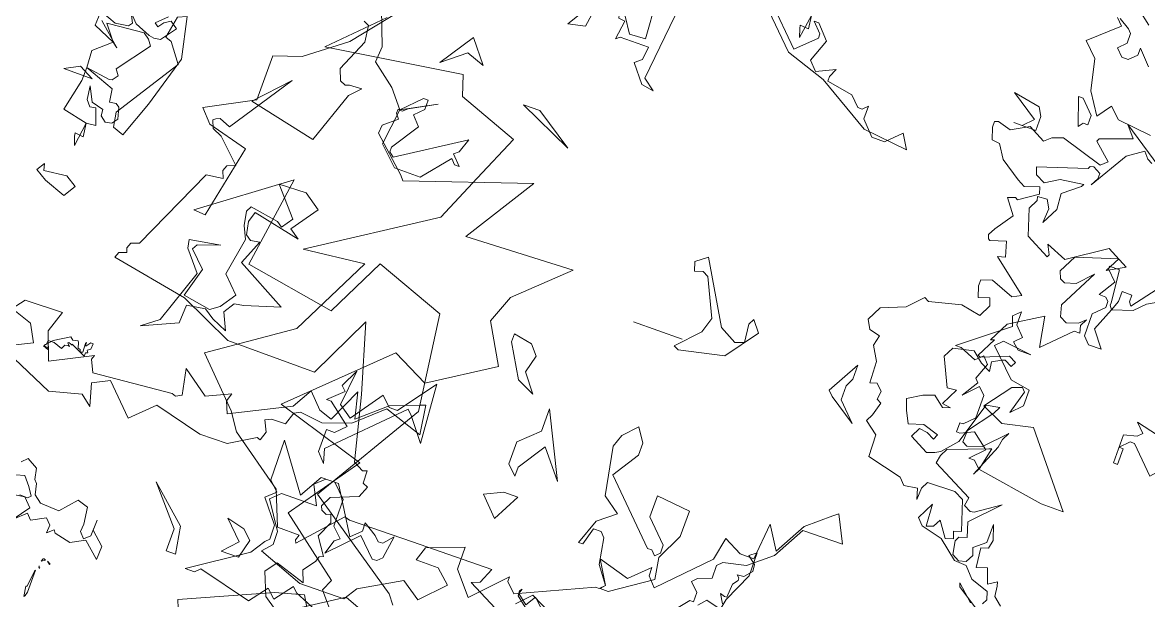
# Model space of a CAD drawing. Header units: metres. Extents: x -71 to 881, y -503 to 661.
# Drawn here: x 148.749 to 153.606, y 122.409 to 124.903 of the extents above; entities that cross this region are included whole.
import ezdxf

# ---------------------------------------------------------------- set-up
doc = ezdxf.new("R2010")
doc.units = ezdxf.units.M
doc.layers.add('ARBRE', color=100, linetype='Continuous', lineweight=13, true_color=0x00ff3f)

# ---------------------------------------------------------------- blocks, each defined once
blk = doc.blocks.new('WMF2', base_point=(0, 0.01))
at = {"color": 251, "lineweight": 0, "true_color": 0x636466}
for points in [[(222.46, -124.38), (220.76, -119.93), (220.93, -117.85), (217.92, -115.52), (216.01, -113.25), (211.75, -115.52), (215.09, -113.71), (215.69, -113.21), (216.23, -113.25), (216.29, -112.71), (215.78, -112.1), (217.44, -110.7), (217.53, -109.6), (213.13, -105.6), (212.64, -105.02), (197.13, -110.25), (202.88, -101.16), (188.84, -101.73), (195.03, -95.86), (196.4, -92.3), (193.55, -87.25), (201.48, -82.18), (206.17, -84.52), (217.5, -73.62), (205.76, -70.03), (212.07, -61.12), (204.08, -54.99), (204.77, -53.52), (202.84, -51.25)], [(23.58, -100.08), (8.83, -109.56), (3.27, -107.44)], [(3.01, -110.61), (3.9, -111.79), (16.57, -120.44), (8.22, -134.47), (9.81, -146.85), (18.98, -150.2), (22.71, -142.59), (34.39, -144.58), (32.65, -156.43), (43.16, -148.65), (41.63, -148.52), (39.67, -158.01), (44.92, -159.4), (46.44, -161.06), (40.43, -164.26), (40.42, -170.12), (36.91, -171.27), (31.95, -175.08), (27.13, -180.99)], [(221.43, -123.58), (227.53, -117.47), (210.08, -120.09), (209.21, -117.47), (201.41, -114.58), (204.04, -108.47), (206.64, -102.36), (221.47, -92.77), (213.62, -93.64), (218.84, -83.17), (228.67, -76.4), (223.08, -70.7), (221.59, -68.47), (214.46, -63.39), (212.7, -59.01), (209.83, -58.98), (210.04, -58.28), (209.88, -57.88), (205.22, -63.07), (204.55, -62.86), (196.2, -62.98), (185.71, -63.11), (186.56, -61.11), (187.58, -60.7), (178.92, -56.25)], [(16.66, -105.12), (18.28, -106.23), (19.48, -109.18), (18.41, -110.67), (14.49, -109.41), (15.1, -110.95), (13.93, -112.47), (13.73, -113.15), (13.23, -113.37), (14.72, -115.61), (13.76, -117.64), (14.16, -118.66), (14.68, -118.45), (15.39, -118.76), (15.6, -119.27), (14.94, -120.61), (11.56, -121.96), (10.97, -123.39), (11.67, -123.68), (11.74, -125.32), (12.27, -125.11), (13.58, -125.77), (15.6, -134.05), (18.21, -142.77), (22.11, -134.68), (33.61, -134.71), (40.51, -137.9), (50.45, -139.73), (50.16, -140.44), (49.24, -140.81), (49.44, -141.32), (49.15, -142.04), (48.13, -142.44), (43.19, -153.31), (41.06, -153.59), (41.43, -154.51), (41.13, -155.22), (40.11, -155.63), (43.05, -158.46), (44.35, -159.02), (44.76, -160.04), (44.45, -160.3), (43.92, -160.51), (42.49, -159.91), (37.1, -168.03), (40.97, -163.9), (32.15, -161.95), (29.82, -168.64), (28.52, -170), (30.14, -169.93), (30.65, -169.72), (31.37, -170.03), (31.94, -171.46), (30.17, -175.61), (30.45, -177.74), (31.15, -178.04)], [(142.53, -219.05), (147.98, -228.38), (151.61, -227.39), (162.65, -222.48), (162.25, -221.47)], [(220.57, -50.22), (221.79, -50.2), (214.78, -54.92), (213.59, -56.76), (213.1, -57.26), (213.13, -59.1), (215.47, -61.97), (214.27, -63.08), (215.5, -64.29), (215.56, -69.52), (211.34, -63.72), (209.67, -66.67), (207.37, -66.7), (203.77, -60.91), (202.56, -62.13), (202.58, -63.23), (200.85, -62.15), (200.24, -61.55), (199.64, -61.56), (198.56, -62.79), (199.01, -59.87), (199.61, -59.26), (200.21, -59.24), (202.55, -61.52), (206.05, -57.94), (205.47, -59.78), (204.85, -60.28), (206.1, -61.48), (206.14, -65.01), (207.85, -66.7), (209.07, -66.69), (210.27, -65.56), (209.03, -63.15), (213.66, -63.1), (214.86, -61.99), (212.51, -58.47), (212.49, -56.77), (213.57, -55.55), (207.7, -53.3), (201.85, -53.37), (200.78, -55.09), (195.57, -58.07), (193.11, -56.39), (190.24, -59.36), (192.08, -61.04), (195, -61.01), (194.41, -62.83), (189.81, -64.59), (189.77, -61.68), (187.3, -58.79), (183.33, -62.96), (183.33, -62.37), (182.1, -61.15), (172.77, -65.4), (172.29, -65.4), (171.68, -66.02), (173.43, -68.94), (169.39, -67.77), (166.98, -70.11), (166.96, -69.01), (165.85, -67.81), (160.08, -73.71), (159.5, -76.65), (157.18, -75.46), (155.35, -75.48), (154.92, -80.22), (153.06, -77.33), (150.8, -81.38), (147.91, -83.85), (147.29, -84.34), (145.55, -80.94), (150.8, -80.88), (153.05, -76.72), (155.95, -74.38), (158.86, -73.73), (159.47, -73.11), (159.44, -71.4), (161.14, -70.78), (161.73, -70.16), (160.64, -69.08), (160.62, -67.87), (161.11, -67.86), (163.5, -64.91)], [(175.14, -59.53), (179.8, -61.8), (181.48, -60.07)], [(203.66, -50.42), (207.69, -52.09), (208.3, -52.68), (210.1, -50.35), (211.21, -51.44), (213, -49.09), (219.97, -50.84), (220.57, -50.22), (220.57, -50.22)], [(156.89, -69.51), (157.43, -66.75)], [(180.18, -60.09), (181.49, -61.11), (181.56, -61.74), (181.3, -62.07), (181.53, -61.43), (180.22, -60.39), (179.42, -61.68), (175.68, -58.22)], [(159.98, -67.64), (159.15, -68.6), (157.6, -68.22)], [(157.12, -68.85), (157.81, -69.96), (157.22, -69.78), (156.92, -69.81), (156.81, -71.58), (156.27, -72.27), (156.3, -72.59), (156.65, -72.85), (155.79, -72.95), (154.94, -73.93), (155.05, -74.81), (156.1, -75.62), (155.22, -76.3), (155.18, -73.27), (156.89, -69.51), (156.89, -69.51)], [(171.68, -66.02), (173.31, -68.24), (173.88, -71.59), (174.47, -72.18), (175.5, -72.18), (176.09, -69.97), (176.66, -69.97), (175.5, -73.22), (173.31, -74.97), (175.5, -76.59), (176.66, -82.74), (176.09, -84.36), (174.47, -86.09), (173.31, -84.36), (173.31, -82.74), (175.5, -79.36), (168.32, -72.18), (167.74, -72.18), (167.15, -71.59), (166.58, -72.18), (166.58, -73.22), (169.36, -76), (169.36, -78.78), (164.96, -78.33), (164.96, -74.97), (166.58, -71.59), (166.11, -68.82), (171.09, -65.45), (172.15, -65.45), (171.68, -66.02), (171.68, -66.02)], [(211.1, -72.56), (210.01, -72.56), (208.8, -73.77), (211.73, -76.09), (212.35, -76.09), (210.51, -77.8), (211.1, -78.4), (210.01, -80.71), (210.51, -76.09), (208.8, -74.88), (205.88, -79.01), (204.66, -77.8), (203.56, -77.8), (200.04, -82.55), (199.42, -74.88), (201.73, -77.8), (202.34, -78.4), (210.51, -70.25), (210.01, -68.43), (211.1, -69.64), (211.1, -72.56), (211.1, -72.56)], [(187.57, -69.19), (189.89, -71.62), (187.57, -72.72), (185.74, -72.72), (187.57, -69.19), (187.57, -69.19)], [(184.65, -79.77), (186.95, -76.25), (186.95, -75.04), (188.18, -76.25), (188.18, -79.17), (185.74, -81.48), (185.74, -84.42), (181.72, -76.25), (184.65, -79.77), (184.65, -79.77)], [(114.51, -132.19), (129.81, -142.39), (128.59, -140.94), (132.57, -139.47), (132.73, -139.13), (130.53, -137.19), (131.32, -136.44), (136.79, -138.11), (138.2, -137.61), (139, -136.87), (141.22, -138.01), (143.41, -136.76), (145.13, -137.25), (145.63, -137.09), (145.6, -136.33), (145.13, -134.84), (144.07, -134.71), (142.97, -132.98), (140.36, -131.23), (139.36, -130.72), (137.49, -131.32), (137.22, -130.44), (139.58, -128.86), (139.92, -129.04), (140.84, -128.69), (139.42, -126.79), (141.03, -124.5), (141.52, -123.53), (141.36, -123.04), (141.12, -122.91), (139.13, -123.53), (138.58, -121.59), (139.52, -121.34), (135.03, -117.8), (136.15, -117.21), (139.1, -118.34), (140.49, -117.9), (140.5, -117.08), (140.06, -115.71), (138.68, -116.15), (138.33, -115.23), (139.13, -113.66), (141.69, -114.16), (145.74, -113.14), (146.33, -113.43), (148.12, -111.55), (151.13, -110.32), (152.08, -108.49), (151.44, -107.36), (150.04, -107.03), (150.34, -105.65), (149.29, -103.85), (149.18, -101.08), (148.29, -101.35), (147.47, -100.54), (147.61, -99.46), (147.03, -99.16), (147.51, -97.44), (147.99, -96.52), (146.26, -95.22), (146.17, -92.39), (141.64, -91.28), (140.84, -90.46), (139.13, -90.72), (138.69, -89.34), (138.63, -90.88), (138.17, -91.79), (134.57, -91.91), (133.35, -91.28), (132.09, -87.5), (133.07, -87.18), (132.73, -86.26), (133.71, -85.95), (135.09, -87.89), (135.6, -86.91), (136.47, -86.63), (136.66, -89.45), (137.77, -87.31), (136.97, -86.47), (134.21, -85.79), (131.7, -83.77), (130.11, -83.69), (128.85, -82.3), (126.54, -81.5), (126.24, -80.52), (126.57, -79.87)], [(128, -79.47), (130.14, -81.38), (129.97, -80.9), (127.04, -78.97)], [(124.34, -80.36), (125.43, -81.26), (125.58, -82.58), (125.74, -83.07), (126.83, -82.4), (127.49, -84.3), (128.86, -83.86), (129.13, -86.37), (128.24, -86.66), (128, -87.76), (128.66, -89.67), (128.66, -87.28), (130.11, -86.07), (129.76, -85.15), (130.27, -84.17), (131.22, -83.92), (132.14, -84.39), (132.47, -86.12), (132.16, -86.71), (131.17, -87.01), (131.77, -88.88), (128.43, -92.34), (131.45, -90.3), (131.93, -90.21), (132.84, -90.68), (132.69, -91.75), (138.01, -94.49), (137.8, -95.54), (137.29, -96.51), (132.41, -98.35), (132.02, -98.48), (132.65, -95.66), (133.11, -94.75), (131.35, -98.96), (131.2, -100.04), (130.7, -101), (133.23, -98.36), (135.1, -97.76), (135.74, -98.1), (135.68, -99.63), (133.33, -102.77), (132.87, -103.68), (134.56, -103.4), (136.24, -97.94), (137.95, -96.02), (138.58, -95.62), (139.55, -95.29), (142.04, -96.56), (141.41, -97.82), (140.33, -97.67), (139.33, -97.16), (139.01, -97.82), (141.07, -98.46), (142.94, -97.86), (143.7, -99.41), (144.2, -100.81), (142.43, -101.88), (141.01, -102.38), (139.61, -101.25), (138.63, -101.56), (139.77, -101.73), (138.66, -103.88), (139.89, -103.76), (141.57, -107.36), (140.9, -108.66), (138.27, -109.27), (136.88, -108.14), (135.58, -107.47), (135.77, -108.71), (134.62, -109.36), (134.22, -109.47), (133.26, -108.98), (132.92, -109.62), (133.89, -110.13), (137.3, -108.77), (137.63, -108.93), (136.36, -111.4), (136.84, -111.24), (135.54, -113.78), (131.42, -116.34), (130.72, -112.44), (127.35, -115.8), (126.6, -115.82), (126.85, -116.77), (126.37, -117.68), (127.17, -116.93), (128.65, -116.47), (129.55, -116.93), (129.96, -118.38), (127.38, -123.37), (129.16, -121.51), (130.54, -121.07), (131.19, -121.4), (131.54, -122.32), (130.4, -124.53), (125.18, -126.19), (126.16, -124.31), (123.96, -125.55), (126.75, -127), (131.48, -123.86), (134.15, -124.91), (133.52, -123.75), (133.68, -123.43), (136.79, -125.04), (137.86, -128.38), (137.23, -129.62), (137.38, -130.11), (136.11, -130.19), (135.51, -129.14), (135.65, -127.24), (134.56, -129.39), (134.72, -131.45), (132.62, -133.14), (132.44, -133.48), (135.45, -133.06), (137.16, -131.97), (138.4, -132.6), (138.75, -133.52), (132.62, -135.52), (132.46, -135.87), (131.99, -135.96), (131.01, -135.45), (131.05, -134.73), (131.55, -133.76), (128.65, -138.59), (126.7, -139.98), (125.97, -139.17), (125.32, -138.84)], [(193.06, -90.68), (193.06, -91.77), (190.63, -91.29), (189.54, -90.08), (190.15, -87.76), (188.32, -85.45), (190.63, -86.53), (193.06, -90.68), (193.06, -90.68)], [(132.71, -95.54), (133.58, -96.42), (134.37, -96.42), (132.71, -98.1), (134.81, -99.76), (136.47, -98.97), (136.93, -98.97), (136.93, -100.2), (136.47, -100.2), (135.25, -101.44), (135.25, -104.42), (136.12, -105.31), (137.8, -103.54), (136.47, -105.66), (136.93, -106.1), (136.12, -108.22), (136.93, -109.09), (137.8, -108.22), (139.92, -109.09), (140.71, -109.09), (134.81, -113.75), (135.25, -114.99), (134.37, -115.87), (134.37, -114.12), (133.14, -112.88), (134.02, -111.98), (133.14, -111.2), (131.46, -111.2), (135.25, -111.63), (136.12, -110.76), (132.71, -107.41), (130.14, -106.98), (130.14, -104.87), (131.46, -103.54), (130.59, -106.54), (131.03, -106.98), (132.27, -106.54), (134.81, -103.19), (131.92, -101.88), (128.03, -102.76), (120.98, -94.11), (123.89, -94.11), (132.71, -95.54), (132.71, -95.54)], [(151.83, -99.7), (151.83, -97.88), (149.53, -95.56), (153.05, -97.88), (153.66, -98.49), (151.35, -102.62), (151.35, -100.8), (151.83, -99.7), (151.83, -99.7)], [(46.51, -96.62), (46.65, -96.16), (46.74, -95.97), (46.95, -97.29), (46.8, -97.34), (46.58, -99.41), (46.49, -99.57), (46.51, -96.62), (46.51, -96.62)], [(173.74, -97.12), (171.08, -99.94), (170.47, -101.94), (172.73, -106.71), (173.49, -107.11), (174.53, -106.76), (174.92, -107.91), (173.5, -109.02), (168.96, -101.3), (166.77, -100.11), (165.62, -100.49), (165.9, -102.84), (165.52, -103.6), (164.39, -102.19), (167.39, -98.11), (173.12, -96.81), (173.74, -97.12), (173.74, -97.12)], [(173.09, -98.24), (179.55, -98.24), (173.09, -98.24), (173.09, -98.24)], [(45.08, -100.81), (45.46, -101.12), (45.03, -100.9), (45.08, -100.81), (45.08, -100.81)], [(45.94, -101.27), (45.76, -101.16), (46.23, -100.87), (46.06, -101.21), (45.94, -101.27), (45.94, -101.27)], [(46.06, -100), (46.17, -99.95), (46.26, -100.23), (46.22, -100.08), (46.06, -100), (46.06, -100)], [(111.88, -106.14), (110.25, -104.06), (110.25, -101.98), (111.34, -103.08), (112.32, -101.98), (115.5, -105.17), (116.06, -105.17), (117.15, -104.06), (116.61, -104.06), (116.61, -101.98), (117.15, -101.98), (117.15, -105.71), (115.5, -106.14), (114.95, -106.7), (116.06, -107.79), (111.34, -106.7), (111.88, -106.14), (111.88, -106.14)], [(41.84, -105.25), (43.62, -104.29), (45.73, -104.74), (46.01, -105.12), (46.77, -104.41), (46.73, -105.44), (47.43, -106.2), (49.22, -105.25), (49.85, -105.94), (51.28, -104.6), (49.82, -106.67), (50.87, -107.74), (52.95, -107.44)], [(51.53, -107.75), (50.51, -107.72), (50.13, -108.07), (50.82, -109.11), (51.79, -110.25), (52.85, -109.93)], [(52.77, -111.68), (52.09, -112.38), (50.71, -111.59), (50.41, -110.19), (50.06, -109.81), (49.75, -108.42), (48.76, -107.65), (46.27, -107.55), (44.45, -109.59), (43.06, -109.17), (42.78, -107.03), (42.83, -106.03), (42.2, -105.27), (41.44, -105.97), (41.35, -108.07), (41.41, -106.7), (39.72, -105.17), (39.79, -103.4), (41.84, -105.25), (41.84, -105.25)], [(41.84, -105.25), (41.63, -105.03), (41.84, -105.25), (41.84, -105.25)], [(216.62, -108.51), (216.01, -113.25), (213.7, -115.58), (213.1, -115.58), (213.1, -114.35), (214.19, -113.25), (213.1, -112.03), (215.41, -108.51), (215.41, -107.9), (214.8, -107.41), (206.64, -112.66), (207.25, -110.82), (207.86, -110.33), (206.64, -109.11), (207.25, -109.11), (207.86, -109.72), (210.77, -106.2), (214.19, -106.2), (216.62, -108.51), (216.62, -108.51)], [(31.94, -110.31), (36.07, -115.05), (31.32, -110.9), (30.71, -107.38), (31.94, -107.38), (31.94, -110.31), (31.94, -110.31)], [(23.77, -111.52), (26.08, -113.84), (23.77, -113.24), (22.56, -112.13), (23.16, -109.69), (25.47, -109.69), (23.77, -111.52), (23.77, -111.52)], [(117.08, -123.72), (119.97, -122.05), (121.3, -120.73), (123.86, -119.93), (125.08, -116.95), (123.4, -114.83), (125.08, -114.83), (125.96, -115.71), (125.96, -118.61), (124.64, -119.93), (124.64, -120.73), (125.08, -121.17), (125.96, -121.17), (124.64, -123.29), (125.96, -124.6), (125.96, -124.95), (124.64, -124.95), (124.21, -120.73), (124.21, -120.38), (123.86, -119.93), (123.4, -121.17), (123.4, -122.5), (122.09, -122.5), (122.09, -121.61), (121.74, -121.17), (117.52, -126.7)], [(194.63, -115.87), (201.7, -119.08), (199.51, -119.1), (194.63, -115.87), (194.63, -115.87)], [(60.09, -124.38), (56.38, -126.21), (57.56, -128.41), (60.34, -129.35), (59.17, -130.88), (54.25, -131.01), (55.18, -128.25), (53.81, -124.69), (48.67, -127.32), (48.87, -126.75), (48.11, -125.21), (37.91, -126.12), (37.44, -125.97), (36.67, -126.35), (37.35, -129.67), (33.92, -127.23), (30.88, -128.65), (31.23, -127.59), (30.59, -126.09), (23.17, -129.77), (21.67, -132.34), (19.86, -130.44), (18.12, -129.86), (16.15, -134.19), (15.36, -130.85), (11.87, -133.9), (8.32, -135.28), (7.59, -135.54), (7.07, -131.77), (12.02, -133.45), (15.55, -130.27), (19.06, -129.03), (22.02, -129.38), (22.79, -129), (23.33, -127.38), (25.15, -127.33), (25.92, -126.95), (25.23, -125.56), (25.63, -124.43), (26.08, -124.57), (29.34, -122.59), (32.94, -122.53), (39.22, -124.13), (42.07, -121.37), (45.72, -125.04), (47.88, -123.97), (47.05, -121.13), (48.46, -122.25), (52.55, -121.18), (59.04, -124.03)], [(208.1, -122), (210.46, -122.83), (213.34, -120.5), (210.43, -124.86), (208.1, -122), (208.1, -122)], [(54.16, -127.33), (52.25, -128.51), (51.85, -128.21), (51.22, -128.34), (51.11, -128.15), (50.9, -127.48), (50.6, -127.43), (50.52, -127.17), (50.44, -127.11), (50.17, -127.21), (50.23, -128.35), (50.16, -128.51), (50.16, -128.08), (50.07, -128.03), (49.62, -128.66), (49.33, -128.62), (49.38, -127.89), (49.74, -127.62), (49.57, -127.32), (49.82, -127.23), (49.84, -126.81), (51.76, -127.71), (51.74, -127.58), (52.22, -127.74), (52.33, -127.68), (51.98, -127.29), (52.17, -127.38), (52.57, -127.26), (52.83, -126.75), (53.96, -127.11), (54.74, -127.1), (54.8, -126.57), (54.93, -126.53), (54.96, -126.46), (54.93, -126.32), (54.74, -126.22), (54.51, -126.31), (54.41, -126.05), (55.06, -126.28), (54.16, -127.33), (54.16, -127.33)], [(190.5, -128.76), (189.64, -129.45), (189.46, -131.17), (193.19, -131.13), (193.65, -130.73), (193.32, -133.22), (194.17, -133.3), (194.78, -135.8), (192.24, -131.89), (190.15, -132.02), (190.49, -137.07), (188.78, -136.9), (187.93, -137.58), (188.18, -143.5), (182.86, -137.92), (186.5, -138.74), (187.36, -138.82), (188.57, -127.35), (187.03, -126.24), (188.66, -126.48), (190.5, -128.76), (190.5, -128.76)], [(167.53, -134.78), (172.77, -136.49), (177.52, -141.23)], [(176.91, -141.71), (172.29, -137.1), (169.85, -139.41), (169.85, -140.01), (171.07, -141.23), (170.45, -141.23), (168.76, -139.41), (169.85, -136.49), (168.76, -135.38), (166.44, -136.49), (166.93, -135.38), (166.93, -134.78), (163.52, -134.17), (162.29, -132.95), (161.69, -132.95), (161.08, -133.55), (161.08, -131.86), (159.38, -130.03), (157.67, -130.03), (155.85, -131.86), (154.74, -130.03), (160.6, -130.65), (167.53, -134.78), (167.53, -134.78)], [(196.65, -138.27), (197.74, -130.97), (199.93, -130.47), (198.96, -132.02)], [(28.56, -153.92), (30.94, -150.53), (29.67, -149.64), (35.82, -150.93), (36.23, -149.61), (35.92, -147.95), (35.22, -147.45), (34.02, -147.66), (35.31, -144.47), (28.78, -140.9), (33.22, -139.51), (34.42, -139.31), (35.29, -137.92), (34.3, -135.76), (36.32, -136.63), (37.59, -137.52), (39.98, -137.11), (40.07, -134.73), (44.54, -132.73), (42.46, -134.33), (40.08, -141.29), (42.26, -143.89), (42.45, -144.97), (38.49, -145.64), (41.28, -144.68), (41.66, -143.99), (39.59, -141.99), (40.67, -138.22), (37.1, -137.61), (35.99, -138.41), (34.61, -140.39), (36.71, -142.49), (35.82, -147.35), (36.59, -148.94), (36.91, -150.74), (36.53, -151.43), (32.84, -150.83), (32.14, -150.33), (31.15, -151.75), (34.23, -155.28), (30.66, -155.41), (28.56, -153.92), (28.56, -153.92)], [(140.36, -139.63), (140.36, -137.8), (143.28, -137.8), (142.18, -137.8), (140.97, -139.01), (144.49, -141.33), (140.97, -140.72), (140.36, -139.63), (140.36, -139.63)], [(172.09, -138.69), (172.45, -139.76), (172.53, -140.18), (171.42, -140.08), (171.62, -141.79)], [(171.62, -141.79), (172.09, -138.69), (172.09, -138.69)], [(134.49, -141.88), (134.49, -140.66), (135.1, -140.66), (135.58, -140.05), (136.81, -143.6), (136.19, -143.6), (134.49, -141.88), (134.49, -141.88)], [(132.52, -143.85), (133.8, -142.07), (135.57, -144.77), (136.49, -148.75), (138.25, -150.51), (134.73, -153.67), (135.57, -154.51)], [(131.57, -154.97), (133.35, -156.36)], [(135.2, -154.51), (133.8, -153.67), (133.35, -153.21), (133.35, -151.92), (134.27, -150.97), (133.35, -150.05), (132.52, -150.05), (131.57, -150.97), (131.57, -151.92), (129.81, -150.05)], [(126.66, -142.07), (131.11, -142.53), (132.52, -143.85), (132.52, -143.85)], [(59.05, -144.81), (61.87, -145.83), (63.32, -146.72), (62.67, -147.76), (62.48, -146.91), (59.55, -147.25), (58.09, -146.36), (59.05, -144.81), (59.05, -144.81)], [(59.93, -151.15), (60.32, -152.23), (60.38, -152.67), (59.29, -152.55), (59.49, -154.26), (58.26, -154.43), (58.99, -156.48), (59.78, -156.36), (60.39, -157.12), (60.6, -158.84), (59.69, -157), (58.12, -156.61), (58.04, -155.76), (57.3, -155.21), (56.47, -155.37), (55.94, -156.07), (56.34, -157.53), (56.79, -157.86), (57.66, -157.75), (57.9, -159.41), (61.78, -160.83), (58.66, -160.38), (58.28, -160.48), (57.75, -161.18), (58.26, -161.95), (55.2, -166.06), (55.75, -166.8), (56.5, -167.36), (60.96, -166.95), (61.31, -166.89), (59.77, -164.96), (59.07, -164.44), (62, -167.02)], [(63.26, -168.35), (60.34, -167.25), (58.66, -167.5), (58.28, -168), (58.89, -169.15)], [(61.18, -171.65), (57.84, -168.06), (55.81, -167.24), (55.17, -167.15), (54.29, -167.27), (52.87, -169.18), (53.82, -169.88), (54.6, -169.37), (55.15, -168.63), (55.66, -169.01), (54.32, -170.26)], [(62.51, -167.79), (62.6, -166.17), (59.77, -164.96), (61.9, -163.05), (61.78, -160.83), (61.83, -159.09), (62.73, -154.97), (59.49, -154.26), (59.93, -151.15), (59.93, -151.15)], [(56.45, -156.83), (51.18, -165.09), (52.99, -167.49), (53.79, -167.78), (53.24, -170.6), (52.14, -171.11), (51.01, -165.85), (52.98, -159.15), (54.67, -154.45), (56.12, -154.97), (56.45, -156.83), (56.45, -156.83)], [(62.6, -160.74), (60.66, -159.76), (64.44, -159.76), (62.6, -160.74), (62.6, -160.74)]]:
    blk.add_lwpolyline(points, dxfattribs=at)

msp = doc.modelspace()

# ---------------------------------------------------------------- block references
at = {"layer": 'ARBRE', "color": 251, "lineweight": 5, "true_color": 0x636466, "xscale": 0.03451886634015593, "yscale": 0.03451886634015593, "zscale": 0.03451886634015593, "rotation": 160.1685466476646}
for p in [(149.1485, 118.762), (156.0648, 118.3188), (152.0953, 113.2838)]:
    msp.add_blockref('WMF2', p, dxfattribs=at)

doc.saveas('drawing.dxf')
